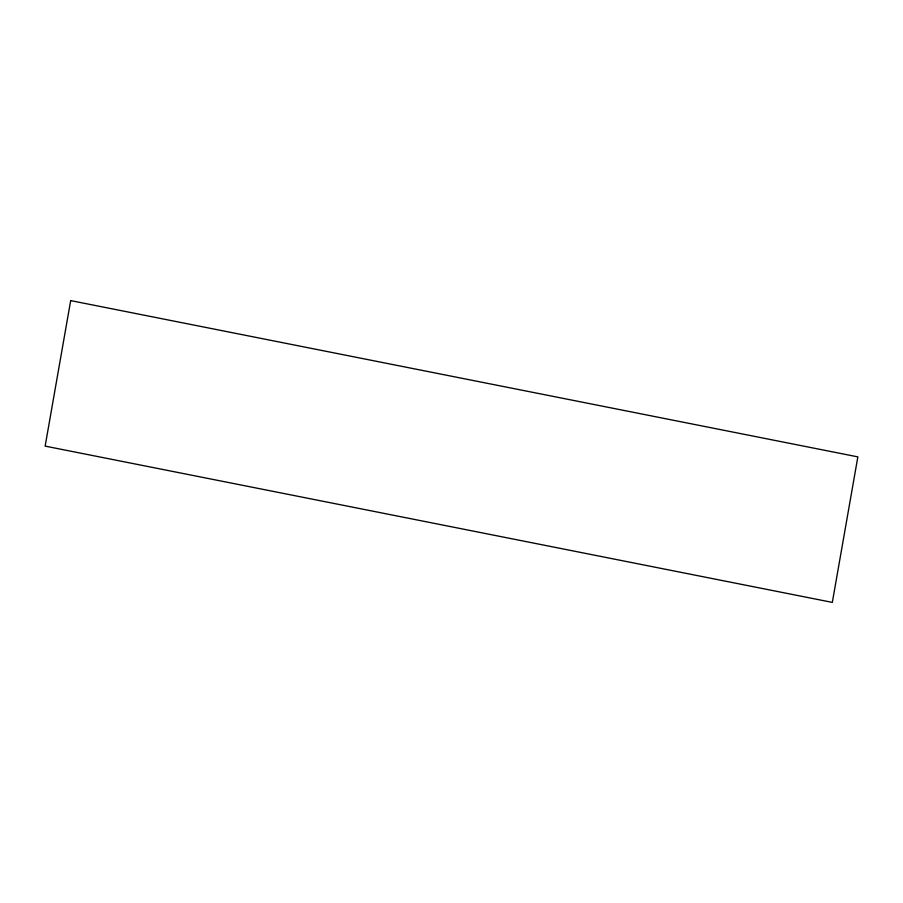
<?xml version="1.0" encoding="UTF-8"?>
<svg xmlns="http://www.w3.org/2000/svg" width="903" height="903" viewBox="0 0 903 903"><rect width="100%" height="100%" fill="white"/><g stroke="black" fill="none" stroke-linecap="round" stroke-linejoin="round"><path stroke-width="1.35" d="M70.682 300.609L45.15 446.116L832.318 602.391L857.85 456.884L70.682 300.609"/></g></svg>
